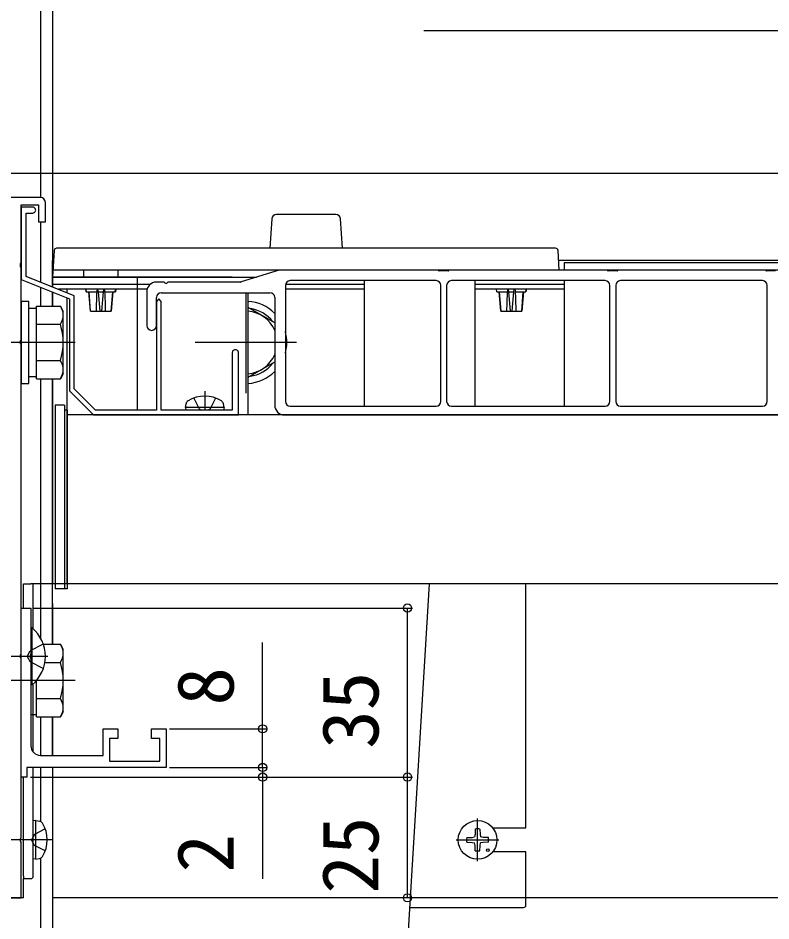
# Model space of a CAD drawing. Units: millimetres, scale not verified. Extents: x -700 to 700, y -1043 to 1037.
# Drawn here: x -308.1 to -152.2, y 303.5 to 490.5 of the extents above; entities that cross this region are included whole.
import ezdxf
from ezdxf.enums import TextEntityAlignment as Align

# ---------------------------------------------------------------- set-up
doc = ezdxf.new("R2010")
doc.units = ezdxf.units.MM
doc.header["$LTSCALE"] = 6
for name, color, linetype in [('0-2_YKK_11', 7, 'Continuous'), ('0-4_YKK_12', 2, 'Continuous'), ('0-5_YKK_13', 4, 'Continuous'), ('0-6_YKK_D', 6, 'Continuous')]:
    doc.layers.add(name, color=color, linetype=linetype)
doc.styles.add('ＭＳ ゴシック', font='')
doc.styles.get('ＭＳ ゴシック').set_extended_font_data('MS Gothic')

msp = doc.modelspace()

# ---------------------------------------------------------------- linework, layer by layer
at = {"layer": '0-2_YKK_11'}
for points in [[(-303.5, 453.3), (-337.042, 453.3), (-337.225, 453.18), (-337.775, 453.18), (-337.958, 453.3), (-358.042, 453.3), (-358.225, 453.18), (-358.775, 453.18), (-358.958, 453.3), (-367.042, 453.3), (-367.225, 453.18), (-367.775, 453.18), (-367.958, 453.3), (-375.5, 453.3), (-375.5, 450.3), (-375.2, 450)], [(-334, 308.3), (-307.5, 308.3), (-307.5, 319.842), (-307.62, 320.025), (-307.62, 320.575), (-307.5, 320.758), (-307.5, 357.842), (-307.62, 358.025), (-307.62, 358.575), (-307.5, 358.758), (-307.5, 422.842), (-307.62, 423.025), (-307.62, 423.575), (-307.5, 423.758), (-307.5, 438.842), (-307.62, 439.025), (-307.62, 439.575), (-307.5, 439.758), (-307.5, 451.8), (-303.9, 451.8), (-303.9, 448.3), (-302.5, 448.3), (-302.5, 452.3)], [(-305.1, 451.3), (-307.5, 451.3), (-307.5, 436.3), (-297.5, 432.3), (-297.5, 413.3), (-292.5, 408.3)], [(-263.8, 421.15), (-263.8, 409.3), (-278.5, 409.3), (-278.5, 431.8), (-279, 432.3), (-279.5, 431.8), (-279.5, 409.3), (-292.086, 409.3), (-296.5, 413.714), (-296.5, 432.977), (-306.5, 436.977), (-306.5, 450.1), (-305.1, 450.1)], [(-292.5, 408.3), (-262.5, 408.3), (-262.5, 421.15)], [(-307.5, 333.3), (-307.5, 368.3), (-305.5, 368.3), (-305.5, 358.758), (-305.62, 358.575), (-305.62, 358.025), (-305.5, 357.842), (-305.5, 339.8)], [(-303.5, 337.8), (-290.5, 337.8), (-290.5, 343.3), (-287.5, 343.3), (-287.5, 341.3), (-289.2, 341.3), (-289.2, 336.6), (-278.8, 336.6), (-278.8, 341.3), (-280.5, 341.3), (-280.5, 343.3), (-277.5, 343.3), (-277.5, 335.3), (-306.3, 335.3), (-306.3, 333.3), (-307.5, 333.3)]]:
    msp.add_lwpolyline(points, dxfattribs=at)
for centre, radius, start, end in [((-303.5, 452.3), 1, 0, 90), ((-305.1, 450.7), 0.6, 269.99999, 90.00001), ((-263.15, 421.15), 0.65, 359.99999, 180.00001), ((-303.5, 339.8), 2, 180.00001, 269.99999)]:
    msp.add_arc(centre, radius, start, end, dxfattribs=at)
at = {"layer": '0-4_YKK_12'}
for p, q in [((-301, 698.6), (-301, 434.777)), ((-303.5, 670.8), (-303.5, 453.3)), ((241.5, 458.3), (-517, 458.3)), ((-303.5, 448.31), (-303.5, 435.777)), ((-300.786, 440.3), (-301, 440.3)), ((-301, 434.777), (-301, 440.3)), ((-28.5, 440.3), (-196.214, 440.3)), ((-195.092, 439.8), (-195.092, 438.3)), ((-28.5, 439.8), (-195.092, 439.8)), ((-28.5, 438.3), (-195.092, 438.3)), ((-263.8, 436.8), (-301, 436.8)), ((-195.092, 436.1), (-195.092, 410.1)), ((-303.5, 434.7), (-303.5, 430.806)), ((-280.823, 435.3), (-301, 435.3)), ((-281.436, 434.3), (-299.807, 434.3)), ((-298, 433.577), (-298, 434.3)), ((-236.5, 434.3), (-252.8, 434.3)), ((-236.5, 435.3), (-252.78, 435.3)), ((-195.092, 435.3), (-213.5, 435.3)), ((-195.092, 434.3), (-213.5, 434.3)), ((-301, 430.806), (-301, 433.7)), ((-301, 433.5), (-301, 430.806)), ((-298, 373.3), (-298, 432.5)), ((-261, 433.6), (-261, 412.8)), ((-250.5, 423.3), (-271.5, 423.3)), ((-303.5, 415.794), (-303.5, 362.095)), ((-301, 415.794), (-301, 373.3)), ((-28.5, 408.3), (-298, 408.3)), ((-28.5, 373.3), (-298, 373.3)), ((-301, 369.237), (-301, 360.806)), ((-303.5, 345.794), (-303.5, 337.8)), ((-301, 345.794), (-301, 337.8)), ((-301, 337.8), (-301, 345.794)), ((-303.5, 335.3), (-303.5, 324.1)), ((-303.5, 316.5), (-303.5, 108.3)), ((-203, 308.3), (-301, 308.3)), ((-28.5, 308.3), (-203, 308.3))]:
    msp.add_line(p, q, dxfattribs=at)
for points in [[(-301, 360.806), (-301, 373.3), (-301, 415.794)], [(-301, 335.3), (-301, 308.3), (-301, 278.3), (-301, 108.3)]]:
    msp.add_lwpolyline(points, dxfattribs=at)
at = {"layer": '0-5_YKK_13'}
for p, q in [((-255.629, 448.861), (-256, 442.8)), ((-242.369, 449.8), (-254.631, 449.8)), ((-241, 442.8), (-241.371, 448.861)), ((-300.662, 442.331), (-301, 436.8)), ((-196.837, 442.8), (-300.163, 442.8)), ((-196.092, 438.3), (-196.338, 442.331)), ((-196.092, 438.3), (-300.908, 438.3)), ((-294.5, 436.8), (-294.5, 438.3)), ((-287.5, 438.3), (-287.5, 436.8)), ((-254.073, 438.277), (-261.927, 435.823)), ((-221.573, 438.3), (-253.924, 438.3)), ((-221.07, 438.171), (-221.43, 438.279)), ((-219.073, 438.15), (-220.927, 438.15)), ((-218.57, 438.279), (-218.93, 438.171)), ((-186.573, 438.3), (-218.427, 438.3)), ((-186.07, 438.171), (-186.43, 438.279)), ((-184.073, 438.15), (-185.927, 438.15)), ((-183.57, 438.279), (-183.93, 438.171)), ((-153.823, 438.3), (-183.427, 438.3)), ((-153.32, 438.171), (-153.68, 438.279)), ((-151.323, 438.15), (-153.177, 438.15)), ((-301, 436.8), (-258.8, 436.8)), ((-283.5, 436.8), (-283.5, 409.3)), ((-278.02, 435.8), (-279.5, 435.8)), ((-262.076, 435.8), (-276.98, 435.8)), ((-221.6, 436.1), (-251.8, 436.1)), ((-236.5, 436.1), (-236.5, 410.1)), ((-186.6, 436.1), (-218.4, 436.1)), ((-213.5, 410.1), (-213.5, 436.1)), ((-154, 436.1), (-183.4, 436.1)), ((-294.025, 433.8), (-294.104, 434.3)), ((-293.979, 433.8), (-294.045, 434.3)), ((-294.025, 433.8), (-293.979, 433.8)), ((-293.15, 429.8), (-293.5, 433.8)), ((-293.143, 429.8), (-293.444, 433.8)), ((-291.525, 433.8), (-291.604, 434.3)), ((-291.525, 433.8), (-290.475, 433.8)), ((-291.175, 429.8), (-291.525, 433.8)), ((-290.825, 429.8), (-290.475, 433.8)), ((-290.475, 433.8), (-290.396, 434.3)), ((-290.149, 433.8), (-288.556, 433.8)), ((-288.857, 429.8), (-288.556, 433.8)), ((-288.5, 433.8), (-288.85, 429.8)), ((-288.556, 433.8), (-288.021, 433.8)), ((-288.021, 433.8), (-287.955, 434.3)), ((-288.021, 433.8), (-287.975, 433.8)), ((-287.896, 434.3), (-287.975, 433.8)), ((-281.5, 433.8), (-281.5, 426.8)), ((-252.8, 435.1), (-252.8, 411.1)), ((-220.6, 411.1), (-220.6, 435.1)), ((-219.4, 435.1), (-219.4, 411.1)), ((-209.025, 433.8), (-209.104, 434.3)), ((-208.979, 433.8), (-209.045, 434.3)), ((-209.025, 433.8), (-208.979, 433.8)), ((-208.15, 429.8), (-208.5, 433.8)), ((-208.143, 429.8), (-208.444, 433.8)), ((-206.525, 433.8), (-206.604, 434.3)), ((-206.525, 433.8), (-205.475, 433.8)), ((-206.175, 429.8), (-206.525, 433.8)), ((-205.825, 429.8), (-205.475, 433.8)), ((-205.475, 433.8), (-205.396, 434.3)), ((-205.149, 433.8), (-203.556, 433.8)), ((-203.857, 429.8), (-203.556, 433.8)), ((-203.5, 433.8), (-203.85, 429.8)), ((-203.556, 433.8), (-203.021, 433.8)), ((-203.021, 433.8), (-202.955, 434.3)), ((-203.021, 433.8), (-202.975, 433.8)), ((-202.896, 434.3), (-202.975, 433.8)), ((-185.6, 411.1), (-185.6, 435.1)), ((-184.4, 435.1), (-184.4, 411.1)), ((-153, 411.1), (-153, 435.1)), ((-279.5, 426.8), (-279.5, 432.6)), ((-278.5, 433.6), (-256, 433.6)), ((-260.5, 408.3), (-260.5, 433.6)), ((-255, 432.6), (-255, 410.3)), ((-304.3, 430.35), (-305.9, 430.35)), ((-304.3, 430.806), (-299.381, 430.806)), ((-304.3, 415.794), (-304.3, 430.806)), ((-298.8, 429.8), (-299.381, 430.806)), ((-255, 427.341), (-260.5, 430.517)), ((-298.8, 416.8), (-298.8, 429.8)), ((-291.985, 429.8), (-291.175, 429.8)), ((-291.175, 429.8), (-290.825, 429.8)), ((-290.825, 429.8), (-290.015, 429.8)), ((-290.015, 429.8), (-288.857, 429.8)), ((-288.857, 429.8), (-288.85, 429.8)), ((-206.985, 429.8), (-206.175, 429.8)), ((-206.175, 429.8), (-205.825, 429.8)), ((-205.825, 429.8), (-205.015, 429.8)), ((-205.015, 429.8), (-203.857, 429.8)), ((-203.857, 429.8), (-203.85, 429.8)), ((-304.3, 419.3), (-304.3, 427.3)), ((-304.3, 427.053), (-299.381, 427.053)), ((-296.3, 423.3), (-322.8, 423.3)), ((-304.3, 419.547), (-299.381, 419.547)), ((-260.5, 416.083), (-255, 419.259)), ((-305.9, 416.25), (-304.3, 416.25)), ((-304.3, 415.794), (-299.381, 415.794)), ((-298.8, 416.8), (-299.381, 415.794)), ((-269.5, 413.2), (-269.5, 409.3)), ((-298.5, 410.3), (-300.5, 410.3)), ((-300.5, 410.3), (-300.5, 372.3)), ((-298.5, 410.3), (-298.5, 372.3)), ((-273.5, 409.8), (-273.359, 410.602)), ((-265.5, 409.8), (-273.5, 409.8)), ((-273.5, 409.8), (-273.412, 409.3)), ((-265.5, 409.8), (-265.641, 410.602)), ((-265.5, 409.8), (-265.588, 409.3)), ((-251.8, 410.1), (-221.6, 410.1)), ((-218.4, 410.1), (-186.6, 410.1)), ((-183.4, 410.1), (-154, 410.1)), ((-298, 409.3), (-298.5, 409.3)), ((-298.5, 409.3), (-298.5, 372.3)), ((-298, 409.3), (-298, 372.3)), ((-265.588, 409.3), (-273.412, 409.3)), ((-253, 408.3), (-28.5, 408.3)), ((-307, 373.3), (-305.5, 373.3)), ((-307, 368.3), (-307, 373.3)), ((-253, 373.3), (-305, 373.3)), ((-298.5, 372.3), (-300.5, 372.3)), ((-298, 372.3), (-298.5, 372.3)), ((-223, 373.3), (-253, 373.3)), ((-223, 373.3), (-228.464, 283.968)), ((-203.5, 373.3), (-223, 373.3)), ((-203, 373.3), (-203.5, 373.3)), ((-203, 322.8), (-203, 373.3)), ((-305.5, 364.2), (-305.5, 352.4)), ((-305.252, 364.2), (-305.5, 364.2)), ((-305.252, 352.4), (-305.252, 364.2)), ((-306.244, 358.3), (-305.635, 359.445)), ((-302.917, 360.8), (-305.635, 359.445)), ((-302.919, 360.806), (-299.381, 360.806)), ((-298.8, 359.8), (-299.381, 360.806)), ((-298.8, 346.8), (-298.8, 359.8)), ((-302, 358.3), (-316, 358.3)), ((-306.244, 358.3), (-305.635, 357.155)), ((-302.917, 355.8), (-305.635, 357.155)), ((-302.602, 357.053), (-299.381, 357.053)), ((-304.3, 349.3), (-304.3, 353.352)), ((-304.3, 345.794), (-304.3, 353.352)), ((-296.3, 353.3), (-322.8, 353.3)), ((-305.252, 352.4), (-305.5, 352.4)), ((-305, 338.477), (-305, 352.621)), ((-304.3, 349.547), (-299.381, 349.547)), ((-305.5, 346.25), (-304.3, 346.25)), ((-298.8, 346.8), (-299.381, 345.794)), ((-304.3, 345.794), (-299.381, 345.794)), ((-305, 312.8), (-305, 335.3)), ((-307, 312.8), (-307, 333.3)), ((-304.5, 324.3), (-305, 324.212)), ((-305, 316.388), (-305, 324.212)), ((-304.5, 324.3), (-303.698, 324.159)), ((-304.5, 316.3), (-304.5, 324.3)), ((-213, 315.9), (-213, 324.7)), ((-213.5, 322.545), (-213.519, 321.437)), ((-212.5, 322.545), (-212.481, 321.437)), ((-209.877, 322.8), (-203.5, 322.8)), ((-203.5, 322.8), (-203, 322.8)), ((-301.1, 320.3), (-322, 320.3)), ((-217.4, 320.3), (-208.6, 320.3)), ((-215.245, 320.8), (-214.137, 320.819)), ((-215.245, 319.8), (-214.137, 319.781)), ((-214.137, 320.819), (-213.62, 320.92)), ((-214.137, 319.781), (-213.62, 319.68)), ((-213.519, 321.437), (-213.62, 320.92)), ((-212.481, 321.437), (-212.38, 320.92)), ((-211.863, 320.819), (-212.38, 320.92)), ((-211.863, 319.781), (-212.38, 319.68)), ((-210.755, 320.8), (-211.863, 320.819)), ((-210.755, 319.8), (-211.863, 319.781)), ((-213.519, 319.163), (-213.62, 319.68)), ((-213.5, 318.055), (-213.519, 319.163)), ((-212.5, 318.055), (-212.481, 319.163)), ((-212.481, 319.163), (-212.38, 319.68)), ((-304.5, 316.3), (-305, 316.388)), ((-304.5, 316.3), (-303.698, 316.441)), ((-203.5, 317.8), (-209.878, 317.8)), ((-307, 312.8), (-307, 312.3)), ((-307, 312.3), (-305.5, 312.3)), ((-307, 308.3), (-307, 312.3)), ((-307, 308.3), (-367.501, 308.3)), ((-227.098, 306.3), (-203.5, 306.3))]:
    msp.add_line(p, q, dxfattribs=at)
for points in [[(-293.979, 433.8), (-293.444, 433.8), (-291.851, 433.8)], [(-208.979, 433.8), (-208.444, 433.8), (-206.851, 433.8)], [(-293.15, 429.8), (-293.143, 429.8), (-291.985, 429.8)], [(-208.15, 429.8), (-208.143, 429.8), (-206.985, 429.8)], [(-271.758, 411.795), (-270.645, 409.563), (-270.151, 409.3)], [(-267.242, 411.795), (-268.355, 409.563), (-268.849, 409.3)], [(-305, 363.979), (-305, 373.3), (-305.5, 373.3)], [(-302.505, 322.558), (-304.737, 321.445), (-305.346, 320.3)], [(-302.505, 318.042), (-304.737, 319.155), (-305.346, 320.3)], [(-203, 306.8), (-203, 317.8), (-203.5, 317.8)]]:
    msp.add_lwpolyline(points, dxfattribs=at)
msp.add_lwpolyline([(-307.5, 431.8), (-307.5, 414.8), (-305.9, 414.8), (-305.9, 431.8)], close=True, dxfattribs=at)
for centre, radius in [((-213, 320.3), 4), ((-210.879, 318.179), 0.3)]:
    msp.add_circle(centre, radius, dxfattribs=at)
for centre, radius, start, end in [((-254.631, 448.8), 1, 90, 176.5), ((-242.369, 448.8), 1, 3.5, 90), ((-300.163, 442.3), 0.5, 90, 176.5), ((-196.837, 442.3), 0.5, 3.5, 90), ((-253.924, 437.8), 0.5, 90, 107.35402), ((-221.573, 437.8), 0.5, 73.30076, 90), ((-220.927, 438.65), 0.5, 253.30076, 270), ((-219.073, 438.65), 0.5, 270, 286.69924), ((-218.427, 437.8), 0.5, 90, 106.69924), ((-186.573, 437.8), 0.5, 73.30076, 90), ((-185.927, 438.65), 0.5, 253.30076, 270), ((-184.073, 438.65), 0.5, 270, 286.69924), ((-183.427, 437.8), 0.5, 90, 106.69924), ((-153.823, 437.8), 0.5, 73.30076, 90), ((-153.177, 438.65), 0.5, 253.30076, 270), ((-279.5, 433.8), 2, 90, 180), ((-278.02, 435.5), 0.3, 30, 90), ((-277.5, 435.8), 0.3, 210, 330), ((-276.98, 435.5), 0.3, 90, 150), ((-262.076, 436.3), 0.5, 270, 287.35402), ((-251.8, 435.1), 1, 90, 180), ((-221.6, 435.1), 1, 0, 90), ((-218.4, 435.1), 1, 90, 180), ((-186.6, 435.1), 1, 0, 90), ((-183.4, 435.1), 1, 90, 180), ((-154, 435.1), 1, 360, 90), ((-278.5, 432.6), 1, 90, 180), ((-256, 432.6), 1, 0, 90), ((-302.123, 428.929), 3.323, 325.61575, 34.38425), ((-261, 423.3), 8.5, 45.09913, 86.62771), ((-261, 423.3), 7.05, 37.21814, 82.78186), ((-261, 423.3), 6.5, 22.61986, 85.58827), ((-311.219, 423.3), 12.419, 342.41205, 17.58795), ((-280.5, 426.8), 1, 180, 0), ((-261, 423.3), 8.5, 344.73227, 15.26773), ((-261, 423.3), 6.5, 274.41173, 337.38014), ((-302.123, 417.671), 3.323, 325.61575, 34.38425), ((-261, 423.3), 7.05, 277.21814, 322.78186), ((-261, 423.3), 8.5, 273.37229, 314.90087), ((-269.5, 405.7), 6.5, 57.94412, 122.05588), ((-272.472, 410.446), 0.9, 122.05588, 170), ((-266.528, 410.446), 0.9, 10, 57.94412), ((-253, 410.3), 2, 180, 270), ((-251.8, 411.1), 1, 180, 270), ((-221.6, 411.1), 1, 270, 0), ((-218.4, 411.1), 1, 180, 270), ((-186.6, 411.1), 1, 270, 0), ((-183.4, 411.1), 1, 180, 270), ((-154, 411.1), 1, 270, 360), ((-310.2, 358.3), 7.7, 309.98312, 50.01688), ((-302.123, 358.929), 3.323, 325.61575, 34.38425), ((-311.219, 353.3), 12.419, 342.41205, 17.58795), ((-302.123, 347.671), 3.323, 325.61575, 34.38425), ((-303.854, 323.272), 0.9, 32.05588, 80), ((-308.6, 320.3), 6.5, 327.94412, 32.05588), ((-305.2, 322.05), 0.2, 359.92103, 0), ((-213, 320.3), 2.3, 77.44414, 102.55586), ((-213, 320.3), 2.3, 167.44414, 192.55586), ((-213, 320.3), 2.3, 347.44414, 12.55586), ((-213, 320.3), 2.3, 257.44414, 282.55586), ((-303.854, 317.328), 0.9, 280, 327.94412), ((-305.5, 312.8), 0.5, 270, 0), ((-203.5, 306.8), 0.5, 270, 0)]:
    msp.add_arc(centre, radius, start, end, dxfattribs=at)
for centre, major_axis, ratio, start_param, end_param in [((-291, 427.801), (0, 11.43), 0.087489, 1.0182613, 1.3950002), ((-291, 430.486), (0, 6.314), 0.158384, 0.922237, 1.0182613), ((-291, 430.486), (0, 6.314), 0.158384, 5.264924, 5.3609483), ((-291, 427.801), (0, 11.43), 0.087489, 4.8881851, 5.264924), ((-206, 427.801), (0, 11.43), 0.087489, 1.0182613, 1.3950002), ((-206, 430.486), (0, 6.314), 0.158384, 0.922237, 1.0182613), ((-206, 430.486), (0, 6.314), 0.158384, 5.264924, 5.3609483), ((-206, 427.801), (0, 11.43), 0.087489, 4.8881851, 5.264924)]:
    msp.add_ellipse(centre, major_axis=major_axis, ratio=ratio, start_param=start_param, end_param=end_param, dxfattribs=at)
at = {"layer": '0-6_YKK_D'}
for p, q in [((-305, 368.3), (-226.5, 368.3)), ((-227.5, 333.3), (-227.5, 368.3)), ((-276.8, 343.3), (-256.5, 343.3)), ((-257.5, 335.3), (-257.5, 338.7)), ((-276.8, 335.3), (-256.5, 335.3)), ((-276.8, 335.3), (-256.5, 335.3)), ((-257.5, 335.3), (-257.5, 333.3)), ((-305.6, 333.3), (-226.5, 333.3)), ((-305.6, 333.3), (-226.5, 333.3)), ((-305.6, 333.3), (-256.5, 333.3)), ((-257.5, 333.3), (-257.5, 312.227)), ((-227.5, 308.3), (-227.5, 333.3))]:
    msp.add_line(p, q, dxfattribs=at)
for points in [[(-104.828, 439.8), (-106.528, 442.744), (-132.541, 487.8), (-224.133, 487.8)], [(-257.5, 335.3), (-257.5, 343.3), (-257.5, 361.155)]]:
    msp.add_lwpolyline(points, dxfattribs=at)
for centre in [(-227.5, 368.3), (-257.5, 343.3), (-257.5, 335.3), (-257.5, 335.3), (-257.5, 333.3), (-227.5, 333.3), (-227.5, 333.3), (-227.5, 308.3)]:
    msp.add_circle(centre, 0.85, dxfattribs=at)

# ---------------------------------------------------------------- texts
at = {"layer": '0-6_YKK_D', "style": 'ＭＳ ゴシック'}
for s, p in [('8', (-260, 348.109)), ('35', (-230, 339.164)), ('25', (-230, 309.164)), ('2', (-260, 313.545))]:
    msp.add_text(s, height=11.73, rotation=90, dxfattribs=at).set_placement(p, align=Align.BOTTOM_LEFT)

doc.saveas('drawing.dxf')
